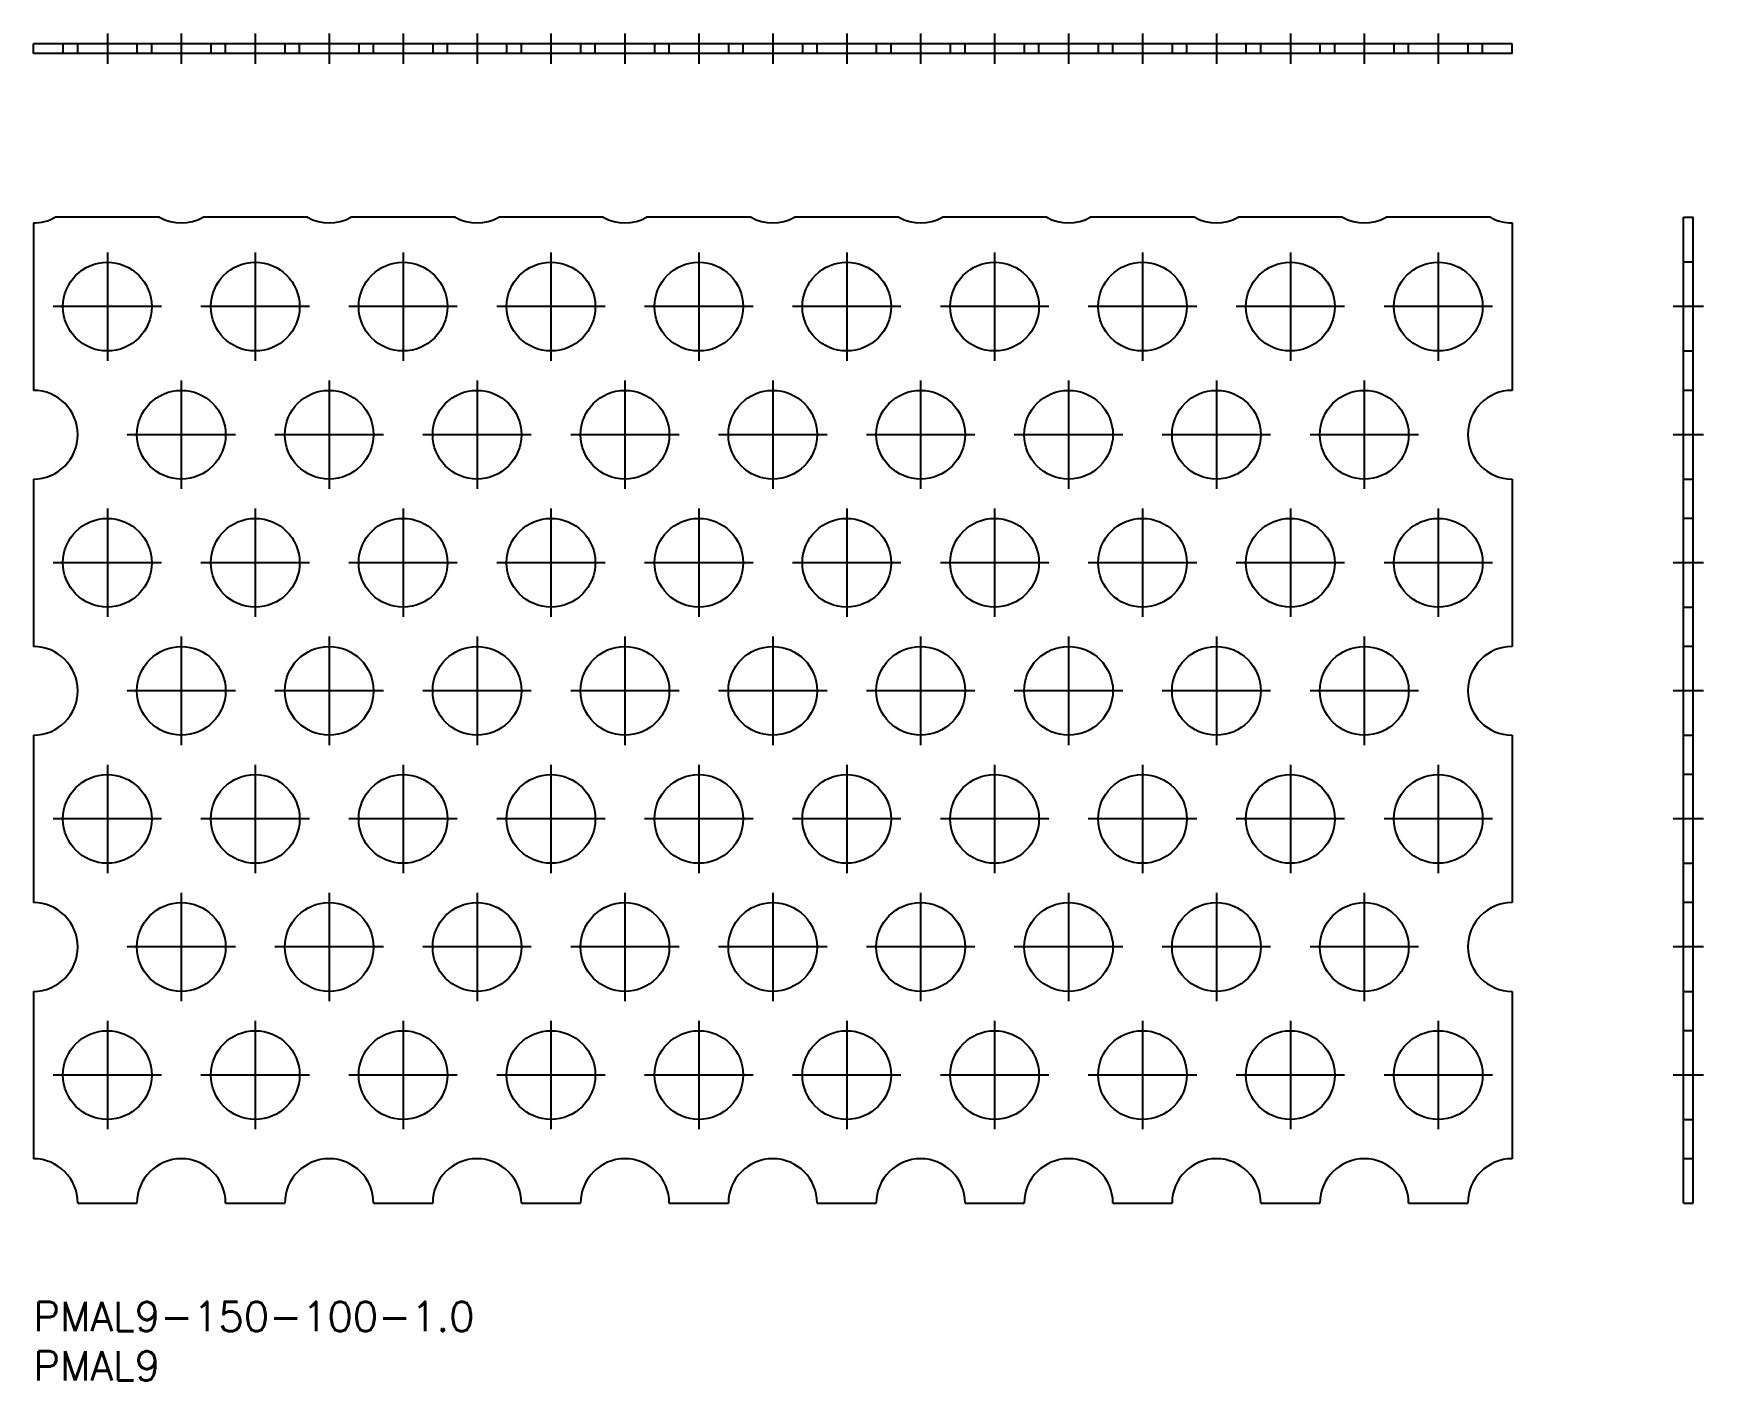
# Model space of a CAD drawing. Extents: x 0 to 169, y -8 to 129.
import ezdxf

# ---------------------------------------------------------------- set-up
doc = ezdxf.new("R2010")
doc.units = 0
doc.header["$LTSCALE"] = 0.5
doc.linetypes.add('CENTER', pattern=[50.8, 31.75, -6.35, 6.35, -6.35])
doc.linetypes.add('DASHED', pattern=[19.05, 12.7, -6.35])
for name, color, linetype in [('MSM_CENTER', 1, 'CENTER'), ('MSM_CONTINUOUS', 7, 'CONTINUOUS'), ('MSM_DASHED', 4, 'DASHED'), ('MSM_PART_NUMBER', 7, 'CONTINUOUS')]:
    doc.layers.add(name, color=color, linetype=linetype)
doc.styles.get("Standard").update_dxf_attribs({"font": 'txt.shx', "height": 3, "bigfont": 'bigfont.shx'})

# ---------------------------------------------------------------- blocks, each defined once
blk = doc.blocks.new('*U14')
at = {"layer": 'MSM_PART_NUMBER'}
blk.add_text('PMAL9-150-100-1.0', height=3, dxfattribs=at).set_placement((0, -3))
blk = doc.blocks.new('*U15')
at = {"layer": 'MSM_PART_NUMBER'}
blk.add_text('PMAL9', height=3, dxfattribs=at).set_placement((0, -8))

msp = doc.modelspace()

# ---------------------------------------------------------------- linework, layer by layer
at = {"layer": 'MSM_CENTER'}
for p, q in [((7.5, 128.64), (7.5, 125.54)), ((15, 128.64), (15, 125.54)), ((22.5, 128.64), (22.5, 125.54)), ((30, 128.64), (30, 125.54)), ((37.5, 128.64), (37.5, 125.54)), ((45, 128.64), (45, 125.54)), ((52.5, 128.64), (52.5, 125.54)), ((60, 128.64), (60, 125.54)), ((67.5, 128.64), (67.5, 125.54)), ((75, 128.64), (75, 125.54)), ((82.5, 128.64), (82.5, 125.54)), ((90, 128.64), (90, 125.54)), ((97.5, 128.64), (97.5, 125.54)), ((105, 128.64), (105, 125.54)), ((112.5, 128.64), (112.5, 125.54)), ((120, 128.64), (120, 125.54)), ((127.5, 128.64), (127.5, 125.54)), ((135, 128.64), (135, 125.54)), ((142.5, 128.64), (142.5, 125.54)), ((7.5, 106.43), (7.5, 95.43)), ((22.5, 106.43), (22.5, 95.43)), ((37.5, 106.43), (37.5, 95.43)), ((52.5, 106.43), (52.5, 95.43)), ((67.5, 106.43), (67.5, 95.43)), ((82.5, 106.43), (82.5, 95.43)), ((97.5, 106.43), (97.5, 95.43)), ((112.5, 106.43), (112.5, 95.43)), ((127.5, 106.43), (127.5, 95.43)), ((142.5, 106.43), (142.5, 95.43)), ((13, 100.93), (2, 100.93)), ((28, 100.93), (17, 100.93)), ((43, 100.93), (32, 100.93)), ((58, 100.93), (47, 100.93)), ((73, 100.93), (62, 100.93)), ((88, 100.93), (77, 100.93)), ((103, 100.93), (92, 100.93)), ((118, 100.93), (107, 100.93)), ((133, 100.93), (122, 100.93)), ((148, 100.93), (137, 100.93)), ((169.42, 100.93), (166.32, 100.93)), ((15, 93.44), (15, 82.44)), ((30, 93.44), (30, 82.44)), ((45, 93.44), (45, 82.44)), ((60, 93.44), (60, 82.44)), ((75, 93.44), (75, 82.44)), ((90, 93.44), (90, 82.44)), ((105, 93.44), (105, 82.44)), ((120, 93.44), (120, 82.44)), ((135, 93.44), (135, 82.44)), ((20.5, 87.94), (9.5, 87.94)), ((35.5, 87.94), (24.5, 87.94)), ((50.5, 87.94), (39.5, 87.94)), ((65.5, 87.94), (54.5, 87.94)), ((80.5, 87.94), (69.5, 87.94)), ((95.5, 87.94), (84.5, 87.94)), ((110.5, 87.94), (99.5, 87.94)), ((125.5, 87.94), (114.5, 87.94)), ((140.5, 87.94), (129.5, 87.94)), ((169.42, 87.94), (166.32, 87.94)), ((7.5, 80.45), (7.5, 69.45)), ((22.5, 80.45), (22.5, 69.45)), ((37.5, 80.45), (37.5, 69.45)), ((52.5, 80.45), (52.5, 69.45)), ((67.5, 80.45), (67.5, 69.45)), ((82.5, 80.45), (82.5, 69.45)), ((97.5, 80.45), (97.5, 69.45)), ((112.5, 80.45), (112.5, 69.45)), ((127.5, 80.45), (127.5, 69.45)), ((142.5, 80.45), (142.5, 69.45)), ((13, 74.95), (2, 74.95)), ((28, 74.95), (17, 74.95)), ((43, 74.95), (32, 74.95)), ((58, 74.95), (47, 74.95)), ((73, 74.95), (62, 74.95)), ((88, 74.95), (77, 74.95)), ((103, 74.95), (92, 74.95)), ((118, 74.95), (107, 74.95)), ((133, 74.95), (122, 74.95)), ((148, 74.95), (137, 74.95)), ((169.42, 74.95), (166.32, 74.95)), ((15, 67.46), (15, 56.46)), ((30, 67.46), (30, 56.46)), ((45, 67.46), (45, 56.46)), ((60, 67.46), (60, 56.46)), ((75, 67.46), (75, 56.46)), ((90, 67.46), (90, 56.46)), ((105, 67.46), (105, 56.46)), ((120, 67.46), (120, 56.46)), ((135, 67.46), (135, 56.46)), ((20.5, 61.96), (9.5, 61.96)), ((35.5, 61.96), (24.5, 61.96)), ((50.5, 61.96), (39.5, 61.96)), ((65.5, 61.96), (54.5, 61.96)), ((80.5, 61.96), (69.5, 61.96)), ((95.5, 61.96), (84.5, 61.96)), ((110.5, 61.96), (99.5, 61.96)), ((125.5, 61.96), (114.5, 61.96)), ((140.5, 61.96), (129.5, 61.96)), ((169.42, 61.96), (166.32, 61.96)), ((7.5, 54.47), (7.5, 43.47)), ((22.5, 54.47), (22.5, 43.47)), ((37.5, 54.47), (37.5, 43.47)), ((52.5, 54.47), (52.5, 43.47)), ((67.5, 54.47), (67.5, 43.47)), ((82.5, 54.47), (82.5, 43.47)), ((97.5, 54.47), (97.5, 43.47)), ((112.5, 54.47), (112.5, 43.47)), ((127.5, 54.47), (127.5, 43.47)), ((142.5, 54.47), (142.5, 43.47)), ((13, 48.97), (2, 48.97)), ((28, 48.97), (17, 48.97)), ((43, 48.97), (32, 48.97)), ((58, 48.97), (47, 48.97)), ((73, 48.97), (62, 48.97)), ((88, 48.97), (77, 48.97)), ((103, 48.97), (92, 48.97)), ((118, 48.97), (107, 48.97)), ((133, 48.97), (122, 48.97)), ((148, 48.97), (137, 48.97)), ((169.42, 48.97), (166.32, 48.97)), ((15, 41.48), (15, 30.48)), ((30, 41.48), (30, 30.48)), ((45, 41.48), (45, 30.48)), ((60, 41.48), (60, 30.48)), ((75, 41.48), (75, 30.48)), ((90, 41.48), (90, 30.48)), ((105, 41.48), (105, 30.48)), ((120, 41.48), (120, 30.48)), ((135, 41.48), (135, 30.48)), ((20.5, 35.98), (9.5, 35.98)), ((35.5, 35.98), (24.5, 35.98)), ((50.5, 35.98), (39.5, 35.98)), ((65.5, 35.98), (54.5, 35.98)), ((80.5, 35.98), (69.5, 35.98)), ((95.5, 35.98), (84.5, 35.98)), ((110.5, 35.98), (99.5, 35.98)), ((125.5, 35.98), (114.5, 35.98)), ((140.5, 35.98), (129.5, 35.98)), ((169.42, 35.98), (166.32, 35.98)), ((7.5, 28.49), (7.5, 17.49)), ((22.5, 28.49), (22.5, 17.49)), ((37.5, 28.49), (37.5, 17.49)), ((52.5, 28.49), (52.5, 17.49)), ((67.5, 28.49), (67.5, 17.49)), ((82.5, 28.49), (82.5, 17.49)), ((97.5, 28.49), (97.5, 17.49)), ((112.5, 28.49), (112.5, 17.49)), ((127.5, 28.49), (127.5, 17.49)), ((142.5, 28.49), (142.5, 17.49)), ((13, 22.99), (2, 22.99)), ((28, 22.99), (17, 22.99)), ((43, 22.99), (32, 22.99)), ((58, 22.99), (47, 22.99)), ((73, 22.99), (62, 22.99)), ((88, 22.99), (77, 22.99)), ((103, 22.99), (92, 22.99)), ((118, 22.99), (107, 22.99)), ((133, 22.99), (122, 22.99)), ((148, 22.99), (137, 22.99)), ((169.42, 22.99), (166.32, 22.99))]:
    msp.add_line(p, q, dxfattribs=at)
at = {"layer": 'MSM_CONTINUOUS'}
for p, q in [((150, 127.59), (0, 127.59)), ((0, 126.59), (0, 127.59)), ((150, 126.59), (150, 127.59)), ((150, 126.59), (0, 126.59)), ((0, 109.42), (0, 92.44)), ((12.8, 110), (2.2, 110)), ((27.8, 110), (17.2, 110)), ((42.8, 110), (32.2, 110)), ((57.8, 110), (47.2, 110)), ((72.8, 110), (62.2, 110)), ((87.8, 110), (77.2, 110)), ((102.8, 110), (92.2, 110)), ((117.8, 110), (107.2, 110)), ((132.8, 110), (122.2, 110)), ((147.8, 110), (137.2, 110)), ((150, 109.42), (150, 92.44)), ((167.37, 110), (168.37, 110)), ((167.37, 10), (167.37, 110)), ((168.37, 10), (168.37, 110)), ((0, 83.44), (0, 66.46)), ((150, 83.44), (150, 66.46)), ((0, 57.46), (0, 40.48)), ((150, 57.46), (150, 40.48)), ((0, 31.48), (0, 14.5)), ((150, 31.48), (150, 14.5)), ((4.5, 10), (10.5, 10)), ((19.5, 10), (25.5, 10)), ((34.5, 10), (40.5, 10)), ((49.5, 10), (55.5, 10)), ((64.5, 10), (70.5, 10)), ((79.5, 10), (85.5, 10)), ((94.5, 10), (100.5, 10)), ((109.5, 10), (115.5, 10)), ((124.5, 10), (130.5, 10)), ((139.5, 10), (145.5, 10)), ((167.37, 10), (168.37, 10))]:
    msp.add_line(p, q, dxfattribs=at)
for centre in [(7.5, 100.93), (22.5, 100.93), (37.5, 100.93), (52.5, 100.93), (67.5, 100.93), (82.5, 100.93), (97.5, 100.93), (112.5, 100.93), (127.5, 100.93), (142.5, 100.93), (15, 87.94), (30, 87.94), (45, 87.94), (60, 87.94), (75, 87.94), (90, 87.94), (105, 87.94), (120, 87.94), (135, 87.94), (7.5, 74.95), (22.5, 74.95), (37.5, 74.95), (52.5, 74.95), (67.5, 74.95), (82.5, 74.95), (97.5, 74.95), (112.5, 74.95), (127.5, 74.95), (142.5, 74.95), (15, 61.96), (30, 61.96), (45, 61.96), (60, 61.96), (75, 61.96), (90, 61.96), (105, 61.96), (120, 61.96), (135, 61.96), (7.5, 48.97), (22.5, 48.97), (37.5, 48.97), (52.5, 48.97), (67.5, 48.97), (82.5, 48.97), (97.5, 48.97), (112.5, 48.97), (127.5, 48.97), (142.5, 48.97), (15, 35.98), (30, 35.98), (45, 35.98), (60, 35.98), (75, 35.98), (90, 35.98), (105, 35.98), (120, 35.98), (135, 35.98), (7.5, 22.99), (22.5, 22.99), (37.5, 22.99), (52.5, 22.99), (67.5, 22.99), (82.5, 22.99), (97.5, 22.99), (112.5, 22.99), (127.5, 22.99), (142.5, 22.99)]:
    msp.add_circle(centre, 4.5, dxfattribs=at)
for centre, start, end in [((0, 113.92), 270, 299.3329), ((15, 113.92), 240.6671, 299.3329), ((30, 113.92), 240.6671, 299.3329), ((45, 113.92), 240.6671, 299.3329), ((60, 113.92), 240.6671, 299.3329), ((75, 113.92), 240.6671, 299.3329), ((90, 113.92), 240.6671, 299.3329), ((105, 113.92), 240.6671, 299.3329), ((120, 113.92), 240.6671, 299.3329), ((135, 113.92), 240.6671, 299.3329), ((150, 113.92), 240.6671, 270), ((0, 87.94), 270, 90), ((150, 87.94), 90, 270), ((0, 61.96), 270, 90), ((150, 61.96), 90, 270), ((0, 35.98), 270, 90), ((150, 35.98), 90, 270), ((0, 10), 0, 90), ((15, 10), 0, 180), ((30, 10), 0, 180), ((45, 10), 0, 180), ((60, 10), 0, 180), ((75, 10), 0, 180), ((90, 10), 0, 180), ((105, 10), 0, 180), ((120, 10), 0, 180), ((135, 10), 0, 180), ((150, 10), 90, 180)]:
    msp.add_arc(centre, 4.5, start, end, dxfattribs=at)
at = {"layer": 'MSM_DASHED'}
for p, q in [((3, 127.59), (3, 126.59)), ((4.5, 126.59), (4.5, 127.59)), ((10.5, 127.59), (10.5, 126.59)), ((12, 126.59), (12, 127.59)), ((18, 127.59), (18, 126.59)), ((19.5, 126.59), (19.5, 127.59)), ((25.5, 127.59), (25.5, 126.59)), ((27, 126.59), (27, 127.59)), ((33, 127.59), (33, 126.59)), ((34.5, 126.59), (34.5, 127.59)), ((40.5, 127.59), (40.5, 126.59)), ((42, 126.59), (42, 127.59)), ((48, 127.59), (48, 126.59)), ((49.5, 126.59), (49.5, 127.59)), ((55.5, 127.59), (55.5, 126.59)), ((57, 126.59), (57, 127.59)), ((63, 127.59), (63, 126.59)), ((64.5, 126.59), (64.5, 127.59)), ((70.5, 127.59), (70.5, 126.59)), ((72, 126.59), (72, 127.59)), ((78, 127.59), (78, 126.59)), ((79.5, 126.59), (79.5, 127.59)), ((85.5, 127.59), (85.5, 126.59)), ((87, 126.59), (87, 127.59)), ((93, 127.59), (93, 126.59)), ((94.5, 126.59), (94.5, 127.59)), ((100.5, 127.59), (100.5, 126.59)), ((102, 126.59), (102, 127.59)), ((108, 127.59), (108, 126.59)), ((109.5, 126.59), (109.5, 127.59)), ((115.5, 127.59), (115.5, 126.59)), ((117, 126.59), (117, 127.59)), ((123, 127.59), (123, 126.59)), ((124.5, 126.59), (124.5, 127.59)), ((130.5, 127.59), (130.5, 126.59)), ((132, 126.59), (132, 127.59)), ((138, 127.59), (138, 126.59)), ((139.5, 126.59), (139.5, 127.59)), ((145.5, 127.59), (145.5, 126.59)), ((147, 126.59), (147, 127.59)), ((168.37, 105.43), (167.37, 105.43)), ((167.37, 96.43), (168.37, 96.43)), ((168.37, 92.44), (167.37, 92.44)), ((167.37, 83.44), (168.37, 83.44)), ((168.37, 79.45), (167.37, 79.45)), ((167.37, 70.45), (168.37, 70.45)), ((168.37, 66.46), (167.37, 66.46)), ((167.37, 57.46), (168.37, 57.46)), ((168.37, 53.47), (167.37, 53.47)), ((167.37, 44.47), (168.37, 44.47)), ((168.37, 40.48), (167.37, 40.48)), ((167.37, 31.48), (168.37, 31.48)), ((168.37, 27.49), (167.37, 27.49)), ((167.37, 18.49), (168.37, 18.49)), ((168.37, 14.5), (167.37, 14.5))]:
    msp.add_line(p, q, dxfattribs=at)

# ---------------------------------------------------------------- block references
at = {"layer": 'MSM_CONTINUOUS'}
for name in ['*U14', '*U15']:
    msp.add_blockref(name, (0, 0), dxfattribs=at)

doc.saveas('drawing.dxf')
